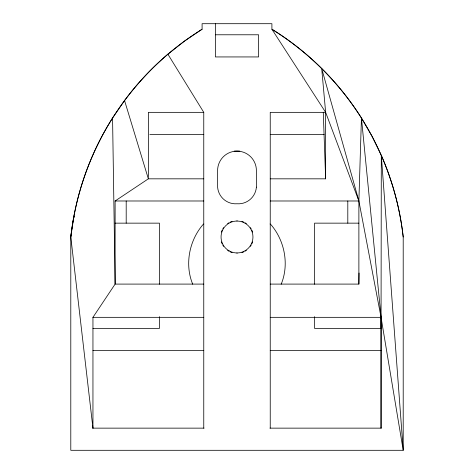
<?xml version="1.0" encoding="UTF-8"?>
<svg xmlns="http://www.w3.org/2000/svg" width="474" height="474" viewBox="0 0 474 474"><rect width="100%" height="100%" fill="white"/><g stroke="black" fill="none" stroke-linecap="round" stroke-linejoin="round"><path stroke-width="0.71" d="M270.239 178.828L325.644 178.828L325.644 112.344L321.704 68.552L358.883 200.988L381.049 317.331L403.208 450.3L381.309 155.425A281.36 281.301 57.7 0 1 403.208 237L403.208 450.3L70.792 450.3L70.792 237A281.36 281.36 0 0 1 202.096 29.24L202.096 23.7L271.904 23.7L271.904 29.24A281.36 281.301 57.7 0 1 361.437 118.026L372.072 136.358L381.303 155.431L381.049 328.417L314.564 328.417L314.564 316.638M270.239 284.092L358.883 284.092L359.055 273.024M203.761 178.828L148.356 178.828L115.117 200.988L115.117 284.092L92.951 317.331L92.951 428.141L70.792 237L73.944 216.043L74.08 217.519M281.183 284.21C289.294 264.628 284.773 241.005 271.193 224.931L270.079 223.971M70.792 237A281.36 281.301 -57.7 0 1 112.563 118.026L124.555 100.553A281.36 281.301 -57.7 0 1 167.891 54.208L184.522 41.084L202.096 29.24M203.82 223.971L202.706 224.931C189.126 241.005 184.605 264.628 192.717 284.21M215.392 34.78L258.608 34.78L258.608 56.939L215.392 56.939L215.392 23.7M203.761 428.141L203.761 112.344L148.356 112.344L148.356 178.828L124.555 100.553M358.883 284.092L358.883 200.988L325.644 112.344L270.239 112.344L270.239 428.141M149.831 134.503L203.761 134.503M270.239 134.503L324.169 134.503M234.132 151.123L239.868 151.123M115.117 200.988L203.761 200.988M270.239 200.988L358.883 200.988L361.437 118.026L381.096 317.331L381.049 428.141L381.049 316.638M115.117 223.147L159.436 223.147L159.436 284.246M358.883 223.147L314.564 223.147L314.564 284.246M203.761 284.092L115.117 284.092L112.563 118.026M92.904 317.331L203.761 317.331M270.239 317.331L381.049 317.331M92.951 328.417L159.436 328.417L159.436 316.638M92.951 350.576L203.761 350.576M270.239 350.576L381.049 350.576M92.661 428.141L204.081 428.141M269.919 428.141L381.339 428.141M325.644 112.344L271.904 29.24A281.36 281.36 0 0 1 403.208 237M167.891 54.208L203.761 112.344M92.691 425.196L92.951 428.141M381.309 155.425L381.428 156.9M323.268 112.22L325.644 178.828M347.803 200.988L347.803 223.147M237 220.659L237 221.044M237 252.956L237 253.341M126.197 200.988L126.197 223.147M252.583 241.912A16.341 16.341 0 0 1 251.807 243.909M251.149 245.171A16.341 16.341 0 0 1 250.385 246.367M246.367 250.385A16.341 16.341 0 0 1 245.171 251.149M243.909 251.807A16.341 16.341 0 0 1 241.912 252.583M232.088 252.583A16.341 16.341 0 0 1 230.091 251.807M228.829 251.149A16.341 16.341 0 0 1 227.633 250.385M223.615 246.367A16.341 16.341 0 0 1 222.851 245.171M222.193 243.909A16.341 16.341 0 0 1 221.417 241.912M221.417 232.088A16.341 16.341 0 0 1 222.193 230.091M222.851 228.829A16.341 16.341 0 0 1 223.615 227.633M227.633 223.615A16.341 16.341 0 0 1 228.829 222.851M230.091 222.193A16.341 16.341 0 0 1 232.088 221.417M241.912 221.417A16.341 16.341 0 0 1 243.909 222.193M245.171 222.851A16.341 16.341 0 0 1 246.367 223.615M250.385 227.633A16.341 16.341 0 0 1 251.149 228.829M251.807 230.091A16.341 16.341 0 0 1 252.583 232.088M256.393 187.135L256.393 170.516A19.393 19.393 0 0 0 237 151.123A19.393 19.393 0 0 0 217.607 170.516L217.607 187.135A18.059 18.059 0 0 0 237 203.761A18.059 18.059 0 0 0 256.393 187.135M229.025 250.817A15.956 15.956 0 0 0 252.956 237A15.956 15.956 0 0 0 229.025 223.183A15.956 15.956 0 0 0 229.025 250.817"/></g></svg>
